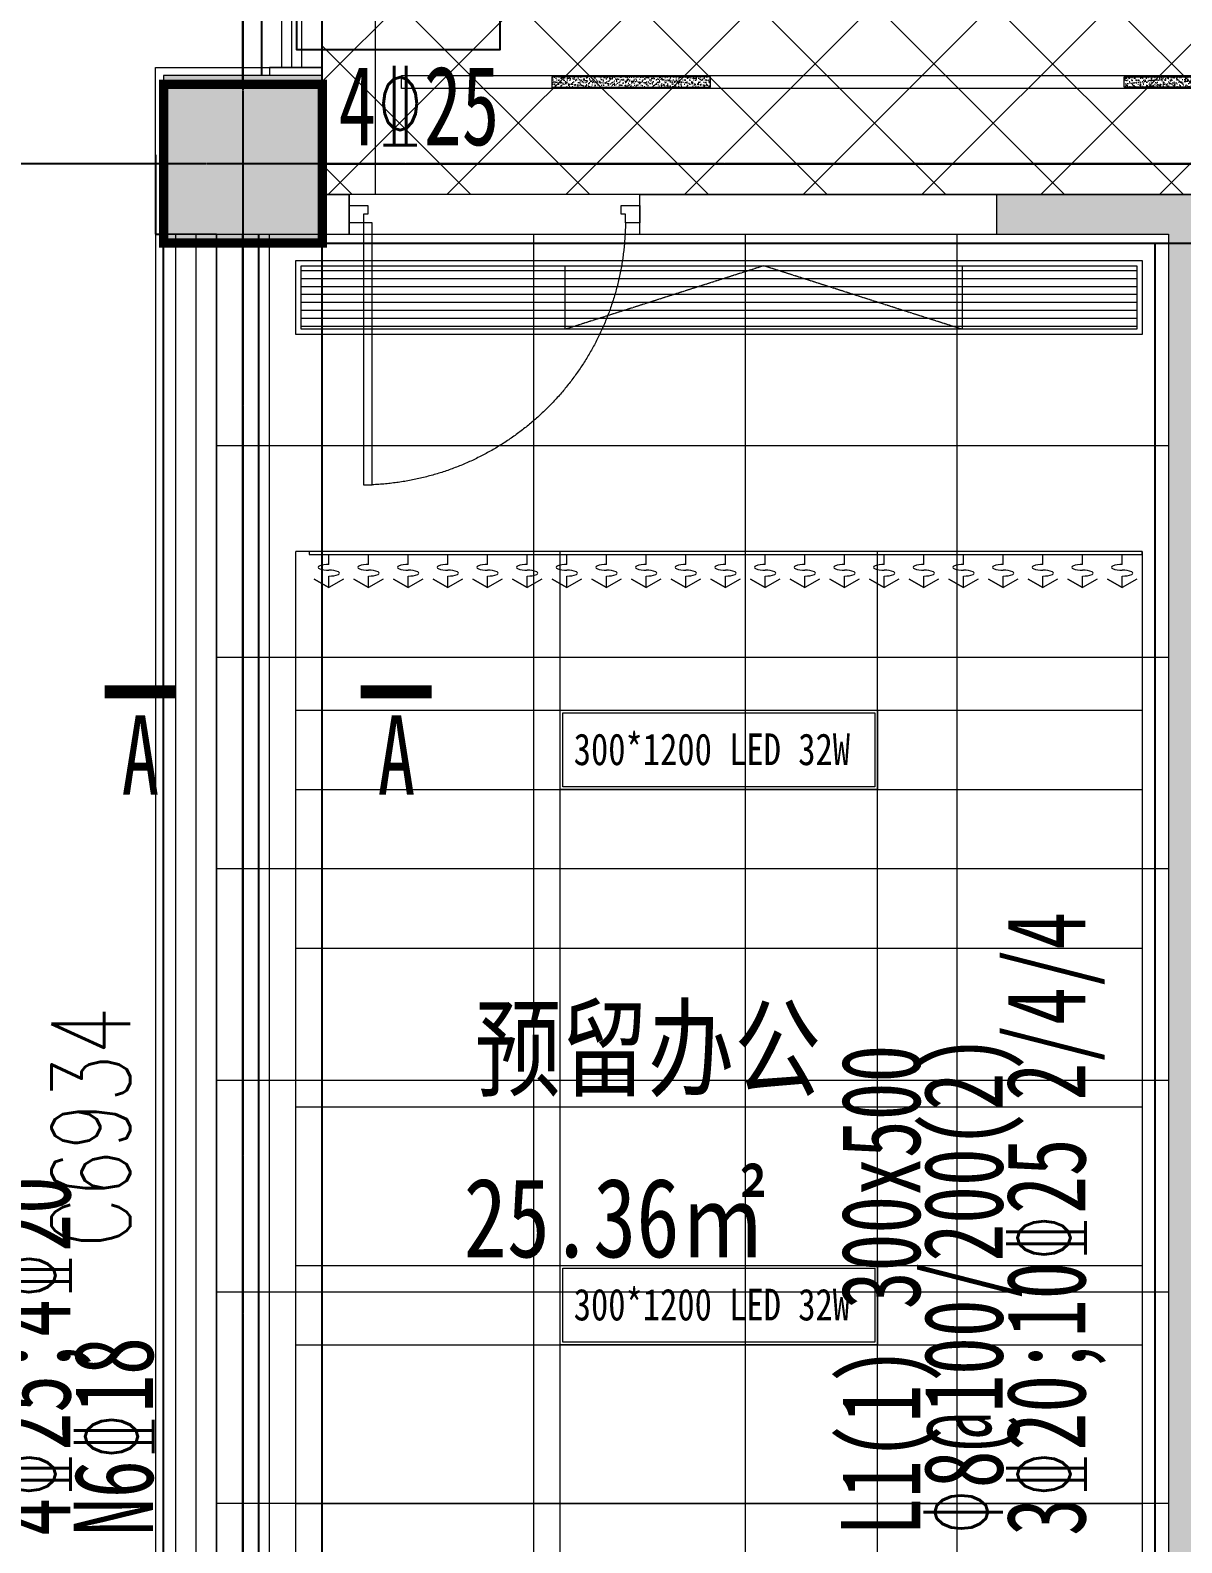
# Model space of a CAD drawing. Header units: millimetres. Extents: x 33621 to 401573, y -91663 to 133135.
# Drawn here: x 37892 to 42247, y 44696 to 50416 of the extents above; entities that cross this region are included whole.
import ezdxf

# ---------------------------------------------------------------- set-up
doc = ezdxf.new("R2010")
doc.units = ezdxf.units.MM
doc.header["$LTSCALE"] = 10
for name, pattern in [('CENTER2', [1.125, 0.75, -0.125, 0.125, -0.125]), ('DASH', [0.35, 0.25, -0.1]), ('HIDDEN', [0.375, 0.25, -0.125, 0, 0])]:
    doc.linetypes.add(name, pattern=pattern)
doc.layers.get('0').update_dxf_attribs({"color": 253})
doc.layers.add('0a', color=253, linetype='Continuous', plot=False)
for name, color, linetype in [('0a填充', 253, 'Continuous'), ('3', 253, 'Continuous'), ('GRID', 253, 'CENTER2'), ('SURFACE', 253, 'Continuous'), ('THICK', 253, 'Continuous'), ('WINDOW_TEXT', 253, 'Continuous'), ('柱', 253, 'Continuous'), ('梁', 253, 'Continuous'), ('梁原位标注', 253, 'Continuous'), ('梁虚线', 253, 'HIDDEN'), ('梁集中标注', 253, 'Continuous'), ('次梁', 253, 'Continuous')]:
    doc.layers.add(name, color=color, linetype=linetype)
for name, color, linetype, lineweight in [('COLUMN', 253, 'Continuous', 0), ('DOOR【门】', 253, 'Continuous', 0), ('DS-4BS-FINISH【墙完成线】', 253, 'Continuous', 0), ('FC-FLOOR【地材分格】', 253, 'Continuous', 0), ('FF-Door【门】', 253, 'Continuous', 0), ('FF-MT【门套】', 253, 'Continuous', 0), ('PUB_HATCH', 253, 'Continuous', 0), ('RC-FCU【空调设备】', 253, 'Continuous', 0), ('RC-FIN【天花轮廓线】', 253, 'Continuous', 0), ('RC-LIGHT【天花灯具】', 253, 'Continuous', 0), ('RC-STR【天花细线】', 253, 'Continuous', 0), ('RC-Text【天花文字】', 253, 'Continuous', 0), ('WALL', 253, 'Continuous', 0), ('Wall【新建墙】', 253, 'Continuous', 0), ('WINDOW', 253, 'Continuous', 0), ('新建墙体', 253, 'Continuous', 0)]:
    doc.layers.add(name, color=color, linetype=linetype, lineweight=lineweight)
doc.styles.add('_TCH_WINDOW', font='SIMPLEX', dxfattribs={"bigfont": 'GBCBIG'})
doc.styles.add('文字', font='')
doc.styles.get('文字').set_extended_font_data('SimSun')

# ---------------------------------------------------------------- blocks, each defined once
blk = doc.blocks.new('DOOR_DD1')
at = {"layer": 'FF-Door【门】'}
blk.add_lwpolyline([(-0.45, 0.03), (-0.45, 0.93), (-0.42, 0.93), (-0.42, 0.03)], close=True, dxfattribs=at)
at = {"layer": 'FF-Door【门】', "color": 8, "linetype": 'HIDDEN', "ltscale": 15}
blk.add_arc((-0.4602, 0.0206), 0.9103, 0.5915, 87.4664, dxfattribs=at)
at = {"layer": 'FF-MT【门套】'}
for points in [[(-0.45, 0.03), (-0.5, 0.03), (-0.5, -0.03), (-0.435, -0.03), (-0.435, 0), (-0.45, 0)], [(0.45, 0.03), (0.45, 0), (0.435, 0), (0.435, -0.03), (0.5, -0.03), (0.5, 0.03)]]:
    blk.add_lwpolyline(points, close=True, dxfattribs=at)
blk = doc.blocks.new('A$C434F664F')
at = {"layer": '0a填充'}
h = blk.add_hatch(color=256, dxfattribs=at)
h.paths.add_polyline_path([(936, 75), (942, 75), (942, 81), (936, 81)])
h.paths.add_polyline_path([(898, 99), (904, 99), (904, 105), (898, 105)])
h.paths.add_polyline_path([(864, 99), (870, 99), (870, 105), (864, 105)])
h.paths.add_polyline_path([(864, 75), (870, 75), (870, 81), (864, 81)])
h.paths.add_polyline_path([(792, 75), (798, 75), (798, 81), (792, 81)])
h.paths.add_polyline_path([(720, 75), (726, 75), (726, 81), (720, 81)])
h.paths.add_polyline_path([(648, 75), (654, 75), (654, 81), (648, 81)])
h.paths.add_polyline_path([(576, 75), (582, 75), (582, 81), (576, 81)])
h.paths.add_polyline_path([(504, 75), (510, 75), (510, 81), (504, 81)])
h.paths.add_polyline_path([(432, 75), (438, 75), (438, 81), (432, 81)])
h.paths.add_polyline_path([(360, 99), (366, 99), (366, 105), (360, 105)])
h.paths.add_polyline_path([(360, 75), (366, 75), (366, 81), (360, 81)])
h.paths.add_polyline_path([(326, 99), (332, 99), (332, 105), (326, 105)])
h.paths.add_polyline_path([(288, 75), (294, 75), (294, 81), (288, 81)])
h.paths.add_polyline_path([(216, 75), (222, 75), (222, 81), (216, 81)])
h.paths.add_polyline_path([(144, 75), (150, 75), (150, 81), (144, 81)])
h.paths.add_polyline_path([(72, 99), (78, 99), (78, 105), (72, 105)])
h.paths.add_polyline_path([(72, 75), (78, 75), (78, 81), (72, 81)])
h.paths.add_polyline_path([(38, 99), (44, 99), (44, 105), (38, 105)])
h.paths.add_polyline_path([(0, 75), (6, 75), (6, 81), (0, 81)])
blk = doc.blocks.new('海龙0425175846')
at = {"layer": '0a'}
blk.add_lwpolyline([(-449.526, 174.998), (-441.845, 174.998), (-441.845, 157.329), (-449.526, 157.329)], close=True, dxfattribs=at)
at = {"layer": 'GRID', "ltscale": 0.01}
for p, q in [((-451.558, 257.02), (-451.558, 41.97)), ((497.558, 153.02), (-487.558, 153.02))]:
    blk.add_line(p, q, dxfattribs=at)
at = {"layer": 'THICK', "const_width": 0.5}
for points in [[(-454.106, 133.047), (-456.787, 133.047)], [(-444.423, 133.047), (-447.104, 133.047)]]:
    blk.add_lwpolyline(points, dxfattribs=at)
at = {"layer": '柱', "const_width": 0.35}
blk.add_lwpolyline([(-448.558, 150.02), (-448.558, 156.02), (-454.558, 156.02), (-454.558, 150.02)], close=True, dxfattribs=at)
at = {"layer": '梁'}
for p, q in [((-451.558, 156.02), (-451.558, 234.02)), ((-451.558, 81.02), (-451.558, 150.02))]:
    blk.add_line(p, q, dxfattribs=at)
at = {"layer": '梁', "ltscale": 0.01}
for p, q in [((-448.558, 156.02), (-448.558, 234.02)), ((-448.558, 153.02), (-382.558, 153.02)), ((-448.558, 150.02), (-382.558, 150.02)), ((-448.558, 81.02), (-448.558, 150.02))]:
    blk.add_line(p, q, dxfattribs=at)
at = {"layer": '梁虚线', "ltscale": 0.01}
blk.add_line((-454.558, 81.02), (-454.558, 150.02), dxfattribs=at)
at = {"layer": '次梁'}
blk.add_line((-417.058, 78.02), (-417.058, 150.02), dxfattribs=at)
at = {"layer": '0a填充'}
blk.add_blockref('A$C434F664F', (-454.558, 75.02), dxfattribs=at)
at = {"layer": '梁原位标注', "width": 0.7}
for s, p in [('4%%13225', (-447.945, 153.72)), ('A', (-456.15, 129.154)), ('A', (-446.467, 129.154))]:
    blk.add_text(s, height=3, dxfattribs=at).set_placement(p)
at = {"layer": '梁集中标注', "width": 0.7}
for s, p in [('3%%13220;10%%13225 2/4/4', (-419.699, 101.132)), ('L1(1) 300x500', (-425.949, 101.132)), ('%%1308@100/200(2)', (-422.824, 101.132)), ('4%%13225;4%%13220', (-458.08, 101.132)), ('N6%%13218', (-454.955, 101.132))]:
    blk.add_text(s, height=3, rotation=90, dxfattribs=at).set_placement(p)
blk = doc.blocks.new('$TCHSYS$WIN2D')
for p, q in [((-0.5, 0.5), (0.5, 0.5)), ((-0.5, 0.5), (-0.5, -0.5)), ((0.5, 0.16667), (-0.5, 0.16667)), ((0.5, -0.16667), (-0.5, -0.16667)), ((-0.5, -0.5), (0.5, -0.5))]:
    blk.add_line(p, q)
blk = doc.blocks.new('$WINLIB2D$00000005')
for p, q in [((-0.5, 0.5), (0.5, 0.5)), ((-0.5, 0.5), (-0.5, -0.5)), ((0.5, -0.5), (0.5, 0.5)), ((0.5, 0.1667), (-0.5, 0.1667)), ((0.5, 0), (-0.5, 0)), ((0.5, -0.1667), (-0.5, -0.1667)), ((-0.5, -0.5), (0.5, -0.5))]:
    blk.add_line(p, q)
blk = doc.blocks.new('ZL_0814093391')
at = {"layer": 'RC-LIGHT【天花灯具】'}
h = blk.add_hatch(dxfattribs=at)
h.set_pattern_fill('AR-SAND', color=251, scale=0.316764)
h.set_pattern_definition([(37.5, (-300, -35), (-0.50683, 15.50283), [0, -12.2296, 0, -13.67785, 0, -13.07441]), (7.5, (-300, -35), (14.23926, 22.7064), [0, -6.59755, 0, -11.02274, 0, -4.22404]), (327.5, (-309.896, -35), (25.05575, 0.04552), [0, -4.0229, 0, -14.48243, 0, -18.90761]), (317.5, (-309.896, -35), (24.1867, 7.0616), [0, -2.01145, 0, -9.49404, 0, -10.86182])])
h.paths.add_polyline_path([(300, 5), (-300, 5), (-300, -35), (300, -35)])
blk.add_lwpolyline([(-300, 5), (300, 5), (300, -35), (-300, -35)], close=True, dxfattribs=at)
blk = doc.blocks.new('ZL_0311144599')
at = {"layer": 'RC-LIGHT【天花灯具】'}
blk.add_lwpolyline([(-150, 0), (150, 0), (150, -1200), (-150, -1200)], close=True, dxfattribs=at)
at = {"layer": 'RC-LIGHT【天花灯具】', "color": 8}
blk.add_lwpolyline([(-140, -10), (140, -10), (140, -1190), (-140, -1190)], close=True, dxfattribs=at)
at = {"layer": 'RC-LIGHT【天花灯具】', "style": '文字', "width": 0.8}
blk.add_text('300*1200 LED 32W', height=120, rotation=90, dxfattribs=at).set_placement((58.3, -1149.2))
blk = doc.blocks.new('*U195')
for p, q in [((0, -12), (0, 0)), ((0, 0), (3150, 0)), ((3150, 0), (3150, -12)), ((3150, -12), (0, -12)), ((75, -49.3), (75, -12)), ((225, -49.3), (225, -12)), ((375, -49.3), (375, -12)), ((525, -49.3), (525, -12)), ((675, -49.3), (675, -12)), ((825, -49.3), (825, -12)), ((975, -49.3), (975, -12)), ((1125, -49.3), (1125, -12)), ((1275, -49.3), (1275, -12)), ((1425, -49.3), (1425, -12)), ((1575, -49.3), (1575, -12)), ((1725, -49.3), (1725, -12)), ((1875, -49.3), (1875, -12)), ((2025, -49.3), (2025, -12)), ((2175, -49.3), (2175, -12)), ((2325, -49.3), (2325, -12)), ((2475, -49.3), (2475, -12)), ((2625, -49.3), (2625, -12)), ((2775, -49.3), (2775, -12)), ((2925, -49.3), (2925, -12)), ((3075, -49.3), (3075, -12)), ((3075, -49.3), (3075, -12)), ((19.6, -104.5), (75, -136.2)), ((75, -136.2), (75, -93.2)), ((130.4, -104.5), (75, -136.2)), ((75, -136.2), (130.4, -104.5)), ((169.6, -104.5), (225, -136.2)), ((225, -136.2), (225, -93.2)), ((280.4, -104.5), (225, -136.2)), ((225, -136.2), (280.4, -104.5)), ((319.6, -104.5), (375, -136.2)), ((375, -136.2), (375, -93.2)), ((430.4, -104.5), (375, -136.2)), ((375, -136.2), (430.4, -104.5)), ((469.6, -104.5), (525, -136.2)), ((525, -136.2), (525, -93.2)), ((580.4, -104.5), (525, -136.2)), ((525, -136.2), (580.4, -104.5)), ((619.6, -104.5), (675, -136.2)), ((675, -136.2), (675, -93.2)), ((730.4, -104.5), (675, -136.2)), ((675, -136.2), (730.4, -104.5)), ((769.6, -104.5), (825, -136.2)), ((825, -136.2), (825, -93.2)), ((880.4, -104.5), (825, -136.2)), ((825, -136.2), (880.4, -104.5)), ((919.6, -104.5), (975, -136.2)), ((975, -136.2), (975, -93.2)), ((1030.4, -104.5), (975, -136.2)), ((975, -136.2), (1030.4, -104.5)), ((1069.6, -104.5), (1125, -136.2)), ((1125, -136.2), (1125, -93.2)), ((1180.4, -104.5), (1125, -136.2)), ((1125, -136.2), (1180.4, -104.5)), ((1219.6, -104.5), (1275, -136.2)), ((1275, -136.2), (1275, -93.2)), ((1330.4, -104.5), (1275, -136.2)), ((1275, -136.2), (1330.4, -104.5)), ((1369.6, -104.5), (1425, -136.2)), ((1425, -136.2), (1425, -93.2)), ((1480.4, -104.5), (1425, -136.2)), ((1425, -136.2), (1480.4, -104.5)), ((1519.6, -104.5), (1575, -136.2)), ((1575, -136.2), (1575, -93.2)), ((1630.4, -104.5), (1575, -136.2)), ((1575, -136.2), (1630.4, -104.5)), ((1669.6, -104.5), (1725, -136.2)), ((1725, -136.2), (1725, -93.2)), ((1780.4, -104.5), (1725, -136.2)), ((1725, -136.2), (1780.4, -104.5)), ((1819.6, -104.5), (1875, -136.2)), ((1875, -136.2), (1875, -93.2)), ((1930.4, -104.5), (1875, -136.2)), ((1875, -136.2), (1930.4, -104.5)), ((1969.6, -104.5), (2025, -136.2)), ((2025, -136.2), (2025, -93.2)), ((2080.4, -104.5), (2025, -136.2)), ((2025, -136.2), (2080.4, -104.5)), ((2119.6, -104.5), (2175, -136.2)), ((2175, -136.2), (2175, -93.2)), ((2230.4, -104.5), (2175, -136.2)), ((2175, -136.2), (2230.4, -104.5)), ((2269.6, -104.5), (2325, -136.2)), ((2325, -136.2), (2325, -93.2)), ((2380.4, -104.5), (2325, -136.2)), ((2325, -136.2), (2380.4, -104.5)), ((2419.6, -104.5), (2475, -136.2)), ((2475, -136.2), (2475, -93.2)), ((2530.4, -104.5), (2475, -136.2)), ((2475, -136.2), (2530.4, -104.5)), ((2569.6, -104.5), (2625, -136.2)), ((2625, -136.2), (2625, -93.2)), ((2680.4, -104.5), (2625, -136.2)), ((2625, -136.2), (2680.4, -104.5)), ((2719.6, -104.5), (2775, -136.2)), ((2775, -136.2), (2775, -93.2)), ((2830.4, -104.5), (2775, -136.2)), ((2775, -136.2), (2830.4, -104.5)), ((2869.6, -104.5), (2925, -136.2)), ((2925, -136.2), (2925, -93.2)), ((2980.4, -104.5), (2925, -136.2)), ((2925, -136.2), (2980.4, -104.5)), ((3019.6, -104.5), (3075, -136.2)), ((3019.6, -104.5), (3075, -136.2)), ((3075, -136.2), (3075, -93.2)), ((3075, -136.2), (3075, -93.2)), ((3130.4, -104.5), (3075, -136.2)), ((3075, -136.2), (3130.4, -104.5)), ((3130.4, -104.5), (3075, -136.2)), ((3075, -136.2), (3130.4, -104.5))]:
    blk.add_line(p, q)
at = {"extrusion": (0, 0, -1)}
for centre, major_axis, start_param, end_param in [((77.5, -148.9), (-70.4, -70.4), 2.33115, 2.708105), ((110, -60.3), (3.69, -3.69), 4.278901, 6.716673), ((227.5, -148.9), (-70.4, -70.4), 2.33115, 2.708105), ((260, -60.3), (3.69, -3.69), 4.278901, 6.716673), ((377.5, -148.9), (-70.4, -70.4), 2.33115, 2.708105), ((410, -60.3), (3.69, -3.69), 4.278901, 6.716673), ((527.5, -148.9), (-70.4, -70.4), 2.33115, 2.708105), ((560, -60.3), (3.69, -3.69), 4.278901, 6.716673), ((677.5, -148.9), (-70.4, -70.4), 2.33115, 2.708105), ((710, -60.3), (3.69, -3.69), 4.278901, 6.716673), ((827.5, -148.9), (-70.4, -70.4), 2.33115, 2.708105), ((860, -60.3), (3.69, -3.69), 4.278901, 6.716673), ((977.5, -148.9), (-70.4, -70.4), 2.33115, 2.708105), ((1010, -60.3), (3.69, -3.69), 4.278901, 6.716673), ((1127.5, -148.9), (-70.4, -70.4), 2.33115, 2.708105), ((1160, -60.3), (3.69, -3.69), 4.278901, 6.716673), ((1277.5, -148.9), (-70.4, -70.4), 2.33115, 2.708105), ((1310, -60.3), (3.69, -3.69), 4.278901, 6.716673), ((1427.5, -148.9), (-70.4, -70.4), 2.33115, 2.708105), ((1460, -60.3), (3.69, -3.69), 4.278901, 6.716673), ((1577.5, -148.9), (-70.4, -70.4), 2.33115, 2.708105), ((1610, -60.3), (3.69, -3.69), 4.278901, 6.716673), ((1727.5, -148.9), (-70.4, -70.4), 2.33115, 2.708105), ((1760, -60.3), (3.69, -3.69), 4.278901, 6.716673), ((1877.5, -148.9), (-70.4, -70.4), 2.33115, 2.708105), ((1910, -60.3), (3.69, -3.69), 4.278901, 6.716673), ((2027.5, -148.9), (-70.4, -70.4), 2.33115, 2.708105), ((2060, -60.3), (3.69, -3.69), 4.278901, 6.716673), ((2177.5, -148.9), (-70.4, -70.4), 2.33115, 2.708105), ((2210, -60.3), (3.69, -3.69), 4.278901, 6.716673), ((2327.5, -148.9), (-70.4, -70.4), 2.33115, 2.708105), ((2360, -60.3), (3.69, -3.69), 4.278901, 6.716673), ((2477.5, -148.9), (-70.4, -70.4), 2.33115, 2.708105), ((2510, -60.3), (3.69, -3.69), 4.278901, 6.716673), ((2627.5, -148.9), (-70.4, -70.4), 2.33115, 2.708105), ((2660, -60.3), (3.69, -3.69), 4.278901, 6.716673), ((2777.5, -148.9), (-70.4, -70.4), 2.33115, 2.708105), ((2810, -60.3), (3.69, -3.69), 4.278901, 6.716673), ((2927.5, -148.9), (-70.4, -70.4), 2.33115, 2.708105), ((2960, -60.3), (3.69, -3.69), 4.278901, 6.716673), ((3077.5, -148.9), (-70.4, -70.4), 2.33115, 2.708105), ((3077.5, -148.9), (-70.4, -70.4), 2.33115, 2.708105), ((3110, -60.3), (3.69, -3.69), 4.278901, 6.716673), ((3110, -60.3), (3.69, -3.69), 4.278901, 6.716673), ((40, -82.2), (3.69, -3.69), 1.137309, 3.57508), ((72.5, -170.8), (-70.4, -70.4), 2.004284, 2.381239), ((72.5, 6.4), (70.4, -70.4), 0.760354, 1.137309), ((77.5, 28.3), (70.4, -70.4), 0.433488, 0.810442), ((190, -82.2), (3.69, -3.69), 1.137309, 3.57508), ((222.5, -170.8), (-70.4, -70.4), 2.004284, 2.381239), ((222.5, 6.4), (70.4, -70.4), 0.760354, 1.137309), ((227.5, 28.3), (70.4, -70.4), 0.433488, 0.810442), ((340, -82.2), (3.69, -3.69), 1.137309, 3.57508), ((372.5, -170.8), (-70.4, -70.4), 2.004284, 2.381239), ((372.5, 6.4), (70.4, -70.4), 0.760354, 1.137309), ((377.5, 28.3), (70.4, -70.4), 0.433488, 0.810442), ((490, -82.2), (3.69, -3.69), 1.137309, 3.57508), ((522.5, -170.8), (-70.4, -70.4), 2.004284, 2.381239), ((522.5, 6.4), (70.4, -70.4), 0.760354, 1.137309), ((527.5, 28.3), (70.4, -70.4), 0.433488, 0.810442), ((640, -82.2), (3.69, -3.69), 1.137309, 3.57508), ((672.5, -170.8), (-70.4, -70.4), 2.004284, 2.381239), ((672.5, 6.4), (70.4, -70.4), 0.760354, 1.137309), ((677.5, 28.3), (70.4, -70.4), 0.433488, 0.810442), ((790, -82.2), (3.69, -3.69), 1.137309, 3.57508), ((822.5, -170.8), (-70.4, -70.4), 2.004284, 2.381239), ((822.5, 6.4), (70.4, -70.4), 0.760354, 1.137309), ((827.5, 28.3), (70.4, -70.4), 0.433488, 0.810442), ((940, -82.2), (3.69, -3.69), 1.137309, 3.57508), ((972.5, -170.8), (-70.4, -70.4), 2.004284, 2.381239), ((972.5, 6.4), (70.4, -70.4), 0.760354, 1.137309), ((977.5, 28.3), (70.4, -70.4), 0.433488, 0.810442), ((1090, -82.2), (3.69, -3.69), 1.137309, 3.57508), ((1122.5, -170.8), (-70.4, -70.4), 2.004284, 2.381239), ((1122.5, 6.4), (70.4, -70.4), 0.760354, 1.137309), ((1127.5, 28.3), (70.4, -70.4), 0.433488, 0.810442), ((1240, -82.2), (3.69, -3.69), 1.137309, 3.57508), ((1272.5, -170.8), (-70.4, -70.4), 2.004284, 2.381239), ((1272.5, 6.4), (70.4, -70.4), 0.760354, 1.137309), ((1277.5, 28.3), (70.4, -70.4), 0.433488, 0.810442), ((1390, -82.2), (3.69, -3.69), 1.137309, 3.57508), ((1422.5, -170.8), (-70.4, -70.4), 2.004284, 2.381239), ((1422.5, 6.4), (70.4, -70.4), 0.760354, 1.137309), ((1427.5, 28.3), (70.4, -70.4), 0.433488, 0.810442), ((1540, -82.2), (3.69, -3.69), 1.137309, 3.57508), ((1572.5, -170.8), (-70.4, -70.4), 2.004284, 2.381239), ((1572.5, 6.4), (70.4, -70.4), 0.760354, 1.137309), ((1577.5, 28.3), (70.4, -70.4), 0.433488, 0.810442), ((1690, -82.2), (3.69, -3.69), 1.137309, 3.57508), ((1722.5, -170.8), (-70.4, -70.4), 2.004284, 2.381239), ((1722.5, 6.4), (70.4, -70.4), 0.760354, 1.137309), ((1727.5, 28.3), (70.4, -70.4), 0.433488, 0.810442), ((1840, -82.2), (3.69, -3.69), 1.137309, 3.57508), ((1872.5, -170.8), (-70.4, -70.4), 2.004284, 2.381239), ((1872.5, 6.4), (70.4, -70.4), 0.760354, 1.137309), ((1877.5, 28.3), (70.4, -70.4), 0.433488, 0.810442), ((1990, -82.2), (3.69, -3.69), 1.137309, 3.57508), ((2022.5, -170.8), (-70.4, -70.4), 2.004284, 2.381239), ((2022.5, 6.4), (70.4, -70.4), 0.760354, 1.137309), ((2027.5, 28.3), (70.4, -70.4), 0.433488, 0.810442), ((2140, -82.2), (3.69, -3.69), 1.137309, 3.57508), ((2172.5, -170.8), (-70.4, -70.4), 2.004284, 2.381239), ((2172.5, 6.4), (70.4, -70.4), 0.760354, 1.137309), ((2177.5, 28.3), (70.4, -70.4), 0.433488, 0.810442), ((2290, -82.2), (3.69, -3.69), 1.137309, 3.57508), ((2322.5, -170.8), (-70.4, -70.4), 2.004284, 2.381239), ((2322.5, 6.4), (70.4, -70.4), 0.760354, 1.137309), ((2327.5, 28.3), (70.4, -70.4), 0.433488, 0.810442), ((2440, -82.2), (3.69, -3.69), 1.137309, 3.57508), ((2472.5, -170.8), (-70.4, -70.4), 2.004284, 2.381239), ((2472.5, 6.4), (70.4, -70.4), 0.760354, 1.137309), ((2477.5, 28.3), (70.4, -70.4), 0.433488, 0.810442), ((2590, -82.2), (3.69, -3.69), 1.137309, 3.57508), ((2622.5, -170.8), (-70.4, -70.4), 2.004284, 2.381239), ((2622.5, 6.4), (70.4, -70.4), 0.760354, 1.137309), ((2627.5, 28.3), (70.4, -70.4), 0.433488, 0.810442), ((2740, -82.2), (3.69, -3.69), 1.137309, 3.57508), ((2772.5, -170.8), (-70.4, -70.4), 2.004284, 2.381239), ((2772.5, 6.4), (70.4, -70.4), 0.760354, 1.137309), ((2777.5, 28.3), (70.4, -70.4), 0.433488, 0.810442), ((2890, -82.2), (3.69, -3.69), 1.137309, 3.57508), ((2922.5, -170.8), (-70.4, -70.4), 2.004284, 2.381239), ((2922.5, 6.4), (70.4, -70.4), 0.760354, 1.137309), ((2927.5, 28.3), (70.4, -70.4), 0.433488, 0.810442), ((3040, -82.2), (3.69, -3.69), 1.137309, 3.57508), ((3040, -82.2), (3.69, -3.69), 1.137309, 3.57508), ((3072.5, -170.8), (-70.4, -70.4), 2.004284, 2.381239), ((3072.5, -170.8), (-70.4, -70.4), 2.004284, 2.381239), ((3072.5, 6.4), (70.4, -70.4), 0.760354, 1.137309), ((3072.5, 6.4), (70.4, -70.4), 0.760354, 1.137309), ((3077.5, 28.3), (70.4, -70.4), 0.433488, 0.810442), ((3077.5, 28.3), (70.4, -70.4), 0.433488, 0.810442)]:
    blk.add_ellipse(centre, major_axis=major_axis, ratio=1, start_param=start_param, end_param=end_param, dxfattribs=at)

msp = doc.modelspace()

# ---------------------------------------------------------------- hatches: boundary and pattern name
at = {"layer": 'FC-FLOOR【地材分格】'}
h = msp.add_hatch(dxfattribs=at)
h.set_pattern_fill('ANSI37', color=256, scale=100, double=1)
h.paths.add_polyline_path([(103421.5, 52045.3), (103421.5, 50245.3), (103196.5, 50245.3), (103196.5, 49795.3), (101395.5, 49795.3), (101395.5, 47615.3), (99953.9, 47615.3), (99953.9, 49795.3), (97828.9, 49795.3), (97828.9, 49645.3), (99803.9, 49645.3), (99803.9, 47615.3), (96146.5, 47615.3), (96146.5, 49645.3), (96596.5, 49645.3), (96596.5, 50245.3), (95996.5, 50245.3), (95996.5, 49795.3), (89396.5, 49795.3), (89396.5, 50245.3), (88796.5, 50245.3), (88796.5, 49795.3), (82196.5, 49795.3), (82196.5, 50245.3), (81596.5, 50245.3), (81596.5, 49795.3), (74996.5, 49795.3), (74996.5, 50245.3), (74396.5, 50245.3), (74396.5, 49645.3), (74621.5, 49645.3), (74621.5, 46044), (71170.5, 46044), (71170.5, 49645.3), (72996.5, 49645.3), (72996.5, 49795.3), (69195.5, 49795.3), (69195.5, 49645.3), (71020.5, 49645.3), (71020.5, 46044), (67571.5, 46044), (67571.5, 49645.3), (67796.5, 49645.3), (67796.5, 50245.3), (67196.5, 50245.3), (67196.5, 49795.3), (60596.5, 49795.3), (60596.5, 50245.3), (59996.5, 50245.3), (59996.5, 49645.3), (60220.5, 49645.3), (60220.5, 46044), (56770.5, 46044), (56770.5, 49645.3), (58596.5, 49645.3), (58596.5, 49795.3), (54795.5, 49795.3), (54795.5, 49645.3), (56620.5, 49645.3), (56620.5, 46044), (53170.5, 46044), (53170.5, 49635.7), (53396.5, 49635.7), (53396.5, 50245.3), (52796.5, 50245.3), (52796.5, 49795.3), (46196.5, 49795.3), (46196.5, 50245.3), (45596.5, 50245.3), (45596.5, 49645.3), (46046.5, 49645.3), (46046.5, 47615.3), (42346.5, 47615.3), (42346.5, 49645.3), (44183.9, 49645.3), (44183.9, 49795.3), (38996.5, 49795.3), (38996.5, 52045.3), (56769.3, 52039), (56769.3, 58345.3), (59996.5, 58345.3), (59996.5, 52045.3), (85571.5, 52045.3), (85571.5, 58345.3), (88796.5, 58345.3), (88796.5, 52045.3)])
h = msp.add_hatch(dxfattribs=at)
h.set_pattern_fill('_USER', color=256, scale=800, double=1, pattern_type=0)
h.set_pattern_definition([(0, (42196.5, 49645.3), (0, 800), []), (90, (42196.5, 49645.3), (-800, 5e-14), [])])
h.paths.add_polyline_path([(38596.5, 49645.3), (42196.5, 49645.3), (42196.5, 42345.3), (38996.5, 42345.3), (38996.5, 42745.3), (38596.5, 42745.3)])
at = {"layer": 'PUB_HATCH'}
msp.add_hatch(color=256, dxfattribs=at).paths.add_polyline_path([(38396.5, 49645.3), (38996.5, 49645.3), (38996.5, 50245.3), (38396.5, 50245.3)])
at = {"layer": 'RC-FCU【空调设备】'}
h = msp.add_hatch(dxfattribs=at)
h.set_pattern_fill('_USER', color=8, scale=30, angle=180, pattern_type=0)
h.set_pattern_definition([(180, (5967798.454, 1247227.627), (-4e-15, -30), [])])
h.paths.add_polyline_path([(38916.5, 49525.3), (38916.5, 49285.3), (42076.5, 49285.3), (42076.5, 49525.3)])
at = {"layer": '新建墙体'}
h = msp.add_hatch(dxfattribs=at)
h.set_pattern_fill('石膏板', color=256, scale=20, pattern_type=2)
h.set_pattern_definition([(45, (41563.5, 42459.61), (-50, 50), [16, -54.7107]), (135, (41674.816, 42459.61), (-50, -50), [16, -54.7107])])
h.paths.add_polyline_path([(42346.5, 49645.3), (43046.5, 49645.3), (43046.5, 49795.3), (41546.5, 49795.3), (41546.5, 49645.3), (42196.5, 49645.3), (42196.5, 42445.3), (42346.5, 42445.3)])

# ---------------------------------------------------------------- linework, layer by layer
at = {"layer": '3'}
for p, q in [((38696.5, 42745.3), (38696.5, 49645.3)), ((38756.5, 42745.3), (38756.5, 49645.3))]:
    msp.add_line(p, q, dxfattribs=at)
at = {"layer": 'COLUMN'}
for p, q in [((38996.5, 50245.3), (38396.5, 50245.3)), ((38396.5, 50245.3), (38396.5, 49645.3)), ((38996.5, 49645.3), (38996.5, 50245.3)), ((38396.5, 49645.3), (38996.5, 49645.3))]:
    msp.add_line(p, q, dxfattribs=at)
at = {"layer": 'DS-4BS-FINISH【墙完成线】'}
for points in [[(46046.5, 47615.3), (42346.5, 47615.3), (42346.5, 49645.3), (44183.9, 49645.3), (44183.9, 49795.3), (38996.5, 49795.3), (38996.5, 52048.4), (56769.3, 52042.1)], [(38596.5, 49645.3), (42196.5, 49645.3), (42196.5, 42345.3), (38996.5, 42345.3), (38996.5, 42745.3), (38596.5, 42745.3), (38596.5, 49645.3)]]:
    msp.add_lwpolyline(points, dxfattribs=at)
at = {"layer": 'RC-FCU【空调设备】'}
msp.add_lwpolyline([(42096.5, 49545.3), (42096.5, 49265.3), (38896.5, 49265.3), (38896.5, 49545.3)], close=True, dxfattribs=at)
at = {"layer": 'RC-FCU【空调设备】', "color": 8}
msp.add_lwpolyline([(42076.5, 49525.3), (42076.5, 49285.3), (38916.5, 49285.3), (38916.5, 49525.3)], close=True, dxfattribs=at)
at = {"layer": 'RC-FCU【空调设备】', "color": 8, "linetype": 'DASH'}
msp.add_lwpolyline([(41415.6, 49525.3), (41415.6, 49285.3), (39915.6, 49285.3), (39915.6, 49525.3)], close=True, dxfattribs=at)
msp.add_lwpolyline([(41415.6, 49285.3), (40665.6, 49525.3), (39915.6, 49285.3)], dxfattribs=at)
at = {"layer": 'RC-FIN【天花轮廓线】'}
for p, q in [((39196.5, 52015.3), (39196.5, 49795.3)), ((38796.5, 42745.3), (38796.5, 49645.3)), ((42096.5, 48445.3), (38896.5, 48445.3))]:
    msp.add_line(p, q, dxfattribs=at)
msp.add_lwpolyline([(39097.8, 49645.3), (40197.8, 49645.3), (40197.8, 49795.3), (39097.8, 49795.3)], close=True, dxfattribs=at)
msp.add_lwpolyline([(42096.5, 48445.3), (42096.5, 42845.3), (38896.5, 42845.3), (38896.5, 48445.3)], dxfattribs=at)
at = {"layer": 'RC-STR【天花细线】'}
for p, q in [((39896.5, 42845.3), (39896.5, 48445.3)), ((41096.5, 42845.3), (41096.5, 48445.3)), ((38896.5, 47845.3), (42096.5, 47845.3)), ((38896.5, 47545.3), (42096.5, 47545.3)), ((38896.5, 46945.3), (42096.5, 46945.3)), ((38896.5, 46345.3), (42096.5, 46345.3)), ((38896.5, 45745.3), (42096.5, 45745.3)), ((38896.5, 45445.3), (42096.5, 45445.3)), ((38896.5, 44845.3), (42096.5, 44845.3))]:
    msp.add_line(p, q, dxfattribs=at)
msp.add_lwpolyline([(39296.5, 50195.3), (39296.5, 50245.3), (45496.5, 50245.3), (45496.5, 50195.3)], close=True, dxfattribs=at)
at = {"layer": 'SURFACE'}
for p, q in [((38766.5, 51985.3), (38766.5, 50245.3)), ((38366.5, 49945.3), (38366.5, 49645.3)), ((38366.5, 49645.3), (38396.5, 49645.3))]:
    msp.add_line(p, q, dxfattribs=at)
at = {"layer": 'WALL', "color": 6}
for p, q in [((38366.5, 50275.3), (38766.5, 50275.3)), ((38366.5, 49945.3), (38366.5, 50275.3)), ((38996.5, 50275.3), (38796.5, 50275.3)), ((38796.5, 50275.3), (38796.5, 50245.3)), ((38996.5, 50245.3), (38996.5, 50275.3)), ((38996.5, 49795.3), (39097.8, 49795.3)), ((39097.8, 49645.3), (39097.8, 49795.3)), ((40197.8, 49795.3), (44183.9, 49795.3)), ((40197.8, 49645.3), (40197.8, 49795.3)), ((38756.5, 49645.3), (39097.8, 49645.3)), ((40197.8, 49645.3), (42196.5, 49645.3))]:
    msp.add_line(p, q, dxfattribs=at)
at = {"layer": 'Wall【新建墙】'}
msp.add_line((42196.5, 49645.3), (42196.5, 42445.3), dxfattribs=at)
at = {"layer": '新建墙体'}
msp.add_line((41546.5, 49795.3), (41546.5, 49645.3), dxfattribs=at)

# ---------------------------------------------------------------- block references
at = {"layer": '0a', "xscale": 100, "yscale": 100, "zscale": 100}
msp.add_blockref('海龙0425175846', (83852.3, 34609.4), dxfattribs=at)
at = {"layer": 'DOOR【门】', "xscale": -1100, "yscale": 1100, "zscale": 1100, "rotation": 180}
msp.add_blockref('DOOR_DD1', (39647.8, 49720.3), dxfattribs=at)
at = {"layer": 'RC-FCU【空调设备】', "ltscale": 10, "xscale": -1}
msp.add_blockref('*U195', (42096.5, 48445.3), dxfattribs=at)
at = {"layer": 'RC-LIGHT【天花灯具】', "xscale": -1, "rotation": 180}
msp.add_blockref('ZL_0814093391', (40164, 50205.3), dxfattribs=at)
at = {"layer": 'RC-LIGHT【天花灯具】'}
for name, p, rotation in [('ZL_0814093391', (42329.1, 50205.3), 179.9999999999999), ('ZL_0311144599', (41096.5, 47695.3), 270), ('ZL_0311144599', (41096.5, 45595.3), 270)]:
    msp.add_blockref(name, p, dxfattribs=dict(at, rotation=rotation))
at = {"layer": 'WINDOW'}
ref = msp.add_blockref('$WINLIB2D$00000005', (38881.5, 51145.3), dxfattribs=dict(at, xscale=1740, yscale=230, zscale=1740, rotation=270))
ref.add_attrib('A', 'C1727', (38670.3, 50701.6), dxfattribs={"layer": 'WINDOW_TEXT', "height": 297.5, "rotation": 90, "style": '_TCH_WINDOW', "width": 0.705882})
ref = msp.add_blockref('$TCHSYS$WIN2D', (38481.5, 46195.3), dxfattribs=dict(at, xscale=6900, yscale=230, zscale=6900, rotation=270))
ref.add_attrib('A', 'C6934', (38270.3, 45812.5), dxfattribs={"layer": 'WINDOW_TEXT', "height": 297.5, "rotation": 90, "style": '_TCH_WINDOW', "width": 0.705882})

# ---------------------------------------------------------------- texts
at = {"layer": 'RC-Text【天花文字】', "style": '文字', "width": 0.8}
for s, p in [('预留办公', (39572.7, 46415.6)), ('25.36㎡', (39531.1, 45775.8))]:
    msp.add_text(s, height=300, dxfattribs=at).set_placement(p)

doc.saveas('drawing.dxf')
